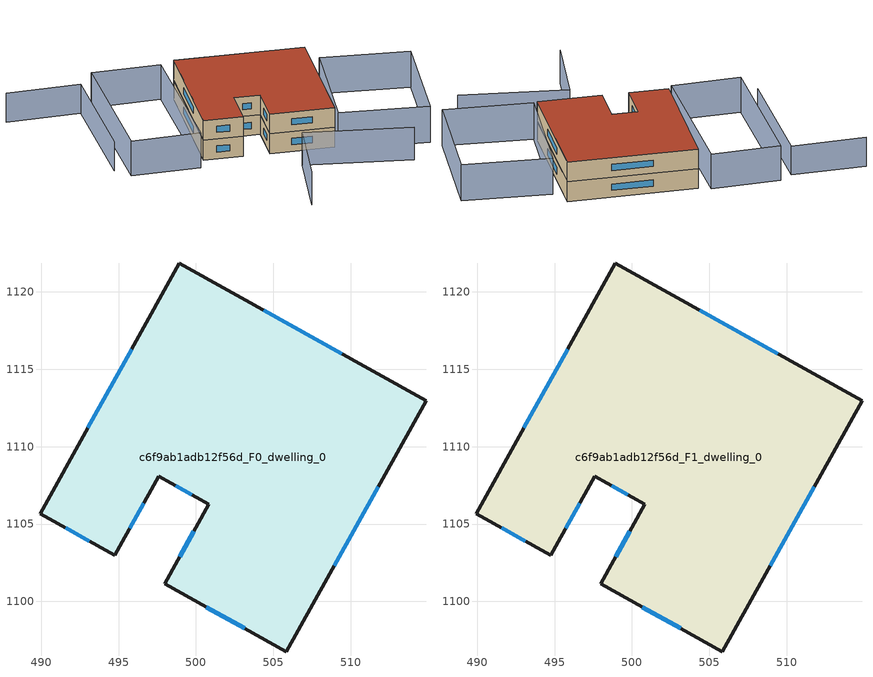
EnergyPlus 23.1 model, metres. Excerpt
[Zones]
c6f9ab1adb12f56d_F0_dwelling_0
 floor ground (EU_floor_Construction): 514.87,1112.98 505.83,1096.75 497.97,1101.13 500.84,1106.28 497.6,1108.09 494.76,1102.97 489.92,1105.67 498.94,1121.85 z0
 wall outside (EU_wall_Construction): 500.84,1106.28 497.97,1101.13 505.83,1096.75 514.87,1112.98 498.94,1121.85 489.92,1105.67 494.76,1102.97 497.6,1108.09 500.84,1106.28 z0:3
 window (EU_Window_Construction): 499.86,1104.52 498.95,1102.89 / 498.71,1107.47 499.73,1106.9 / 495.73,1104.72 496.63,1106.34 / 491.58,1104.75 493.1,1103.9 / 495.85,1116.31 493.01,1111.21 / 509.42,1116.02 504.39,1118.81 / 508.93,1102.3 511.78,1107.42 / 500.66,1099.63 503.14,1098.25 z1.03:1.97
c6f9ab1adb12f56d_F1_dwelling_0
 floor to c6f9ab1adb12f56d_F0_dwelling_0 (EU_floor_Construction): 514.87,1112.98 505.83,1096.75 497.97,1101.13 500.84,1106.28 497.6,1108.09 494.76,1102.97 489.92,1105.67 498.94,1121.85 z3
 wall outside (EU_wall_Construction): 500.84,1106.28 497.97,1101.13 505.83,1096.75 514.87,1112.98 498.94,1121.85 489.92,1105.67 494.76,1102.97 497.6,1108.09 500.84,1106.28 z3:6
 window (EU_Window_Construction): 499.86,1104.52 498.95,1102.89 / 498.71,1107.47 499.73,1106.9 / 495.73,1104.72 496.63,1106.34 / 491.58,1104.75 493.1,1103.9 / 495.85,1116.31 493.01,1111.21 / 509.42,1116.02 504.39,1118.81 / 508.93,1102.3 511.78,1107.42 / 500.66,1099.63 503.14,1098.25 z4.03:4.97
 roof outside (EU_roof_Construction): 505.83,1096.75 514.87,1112.98 498.94,1121.85 489.92,1105.67 494.76,1102.97 497.6,1108.09 500.84,1106.28 497.97,1101.13 z6
shading: 492.04,1085.88 498.94,1095.57 / 498.94,1095.57 511.4,1086.7 z0:5; 505.84,1095.97 514.85,1110.04 / 514.85,1110.04 525.47,1103.24 / 525.47,1103.24 516.46,1089.17 / 516.46,1089.17 505.84,1095.97 z0:5.5; 479.46,1108.61 488.95,1127.51 / 488.95,1127.51 497.67,1123.14 / 497.67,1123.14 488.18,1104.23 / 488.18,1104.23 479.46,1108.61 z0:5.3; 477.44,1131.99 486.82,1127.25 / 486.82,1127.25 478.76,1111.34 z0:4.4
[Building]
EU S2 Campaign: North Axis=0; Terrain=City; Solar Distribution=FullExterior
[Site:Location]
Cape.Town.Intl.AP: Latitude=-33.965; Longitude=18.602; Time Zone=2; Elevation=46
[SizingPeriod:WeatherFileDays]
AnnualSizingPeriod: Begin Month=1; Begin Day of Month=1; End Month=12; End Day of Month=31; Day of Week for Start Day=Monday; Use Weather File Daylight Saving Period=No; Use Weather File Rain and Snow Indicators=No
[MATERIAL]
EU_InternalMass_Material: Roughness=MediumRough; Thickness=0.1; Conductivity=1; Density=1800; Specific Heat=900; Thermal Absorptance=0.9; Solar Absorptance=0.7; Visible Absorptance=0.7
[MATERIAL:NOMASS] Roughness=MediumRough; Thermal Absorptance=0.9; Solar Absorptance=0.7; Visible Absorptance=0.7
Name | Thermal Resistance
EU_wall_NoMass | 0.493876
EU_roof_NoMass | 0.449382
EU_floor_NoMass | 1.25
[WINDOWMATERIAL:SIMPLEGLAZINGSYSTEM]
EU_Window_SimpleGlazing: UFactor=4.4; Solar Heat Gain Coefficient=0.85; Visible Transmittance=0.85
[CONSTRUCTION]
EU_wall_Construction: EU_wall_NoMass
EU_roof_Construction: EU_roof_NoMass
EU_floor_Construction: EU_floor_NoMass
EU_Window_Construction: EU_Window_SimpleGlazing
EU_InternalMass_Construction: EU_InternalMass_Material
[ZONE] Type=1; Multiplier=1; Ceiling Height=autocalculate; Floor Area=autocalculate; Part of Total Floor Area=Yes
Name | Volume
c6f9ab1adb12f56d_F0_dwelling_0 | 950.271
c6f9ab1adb12f56d_F1_dwelling_0 | 950.272
[INTERNALMASS] Construction=EU_InternalMass_Construction; Surface Area=316.757
Name | Zone or ZoneList
c6f9ab1adb12f56d_F0_dwelling_0_EU_InternalMass | c6f9ab1adb12f56d_F0_dwelling_0
c6f9ab1adb12f56d_F1_dwelling_0_EU_InternalMass | c6f9ab1adb12f56d_F1_dwelling_0
[OTHEREQUIPMENT] Fuel Type=Electricity; Design Level Calculation Method=Watts/Area; Power per Zone Floor Area=1; Fraction Latent=0; Fraction Radiant=0; Fraction Lost=0; Carbon Dioxide Generation Rate=0; EndUse Subcategory=EU_Step8_InternalGains
Name | Zone or ZoneList or Space or SpaceList | Schedule
EU_Step8_InternalGain_c6f9ab1adb12f56d_F0_dwelling_0_f000 | c6f9ab1adb12f56d_F0_dwelling_0 | EU_Step8_GainSchedule_c6f9ab1adb12f56d_F0_dwelling_0_f000
EU_Step8_InternalGain_c6f9ab1adb12f56d_F1_dwelling_0_f000 | c6f9ab1adb12f56d_F1_dwelling_0 | EU_Step8_GainSchedule_c6f9ab1adb12f56d_F1_dwelling_0_f000
[ZONEVENTILATION:DESIGNFLOWRATE] Schedule=EU_AlwaysOn; Design Flow Rate Calculation Method=AirChanges/Hour; Air Changes per Hour=0.64; Ventilation Type=Natural; Fan Pressure Rise=0; Fan Total Efficiency=1; Constant Term Coefficient=1; Temperature Term Coefficient=0; Velocity Term Coefficient=0; Velocity Squared Term Coefficient=0; Minimum Indoor Temperature=-100; Maximum Indoor Temperature=100; Delta Temperature=-100; Minimum Outdoor Temperature=-100; Maximum Outdoor Temperature=100; Maximum Wind Speed=40
Name | Zone or ZoneList or Space or SpaceList
EU_ConstantAir_c6f9ab1adb12f56d_F0_dwelling_0 | c6f9ab1adb12f56d_F0_dwelling_0
EU_ConstantAir_c6f9ab1adb12f56d_F1_dwelling_0 | c6f9ab1adb12f56d_F1_dwelling_0
[HVACTEMPLATE:THERMOSTAT] Constant Heating Setpoint=20; Constant Cooling Setpoint=50
EU_HeatOnly_c6f9ab1adb12f56d_F0_dwelling_0; EU_HeatOnly_c6f9ab1adb12f56d_F1_dwelling_0
[HVACTEMPLATE:ZONE:IDEALLOADSAIRSYSTEM] System Availability Schedule=EU_AlwaysOn; Maximum Heating Supply Air Temperature=50; Minimum Cooling Supply Air Temperature=13; Maximum Heating Supply Air Humidity Ratio=0.0156; Minimum Cooling Supply Air Humidity Ratio=0.0077; Heating Limit=NoLimit; Cooling Limit=NoLimit; Heating Availability Schedule=EU_AlwaysOn; Cooling Availability Schedule=EU_CoolingOff; Dehumidification Control Type=ConstantSensibleHeatRatio; Cooling Sensible Heat Ratio=0.7; Dehumidification Setpoint=60; Humidification Control Type=None; Humidification Setpoint=30; Outdoor Air Method=None; Outdoor Air Flow Rate per Person=0.00944; Outdoor Air Flow Rate per Zone Floor Area=0; Outdoor Air Flow Rate per Zone=0; Demand Controlled Ventilation Type=None; Outdoor Air Economizer Type=NoEconomizer; Heat Recovery Type=None; Sensible Heat Recovery Effectiveness=0.7; Latent Heat Recovery Effectiveness=0.65
Name | Template Thermostat
c6f9ab1adb12f56d_F0_dwelling_0 | EU_HeatOnly_c6f9ab1adb12f56d_F0_dwelling_0
c6f9ab1adb12f56d_F1_dwelling_0 | EU_HeatOnly_c6f9ab1adb12f56d_F1_dwelling_0
[SIZING:ZONE] Zone Cooling Design Supply Air Temperature Input Method=SupplyAirTemperature; Zone Cooling Design Supply Air Temperature=13; Zone Heating Design Supply Air Temperature Input Method=SupplyAirTemperature; Zone Heating Design Supply Air Temperature=50; Zone Cooling Design Supply Air Humidity Ratio=0.008; Zone Heating Design Supply Air Humidity Ratio=0.008; Cooling Design Air Flow Method=DesignDay; Cooling Design Air Flow Rate=0; Cooling Minimum Air Flow per Zone Floor Area=0.000762; Cooling Minimum Air Flow=0; Cooling Minimum Air Flow Fraction=0.2; Heating Design Air Flow Method=DesignDay; Heating Design Air Flow Rate=0; Heating Maximum Air Flow per Zone Floor Area=0.002032; Heating Maximum Air Flow=0.141576; Heating Maximum Air Flow Fraction=0.3; Account for Dedicated Outdoor Air System=No; Dedicated Outdoor Air System Control Strategy=NeutralSupplyAir; Dedicated Outdoor Air Low Setpoint Temperature for Design=autosize; Dedicated Outdoor Air High Setpoint Temperature for Design=autosize; Zone Load Sizing Method=Sensible Load Only No Latent Load; Zone Latent Cooling Design Supply Air Humidity Ratio Input Method=HumidityRatioDifference; Zone Cooling Design Supply Air Humidity Ratio Difference=0.005; Zone Latent Heating Design Supply Air Humidity Ratio Input Method=HumidityRatioDifference; Zone Humidification Design Supply Air Humidity Ratio Difference=0.005
c6f9ab1adb12f56d_F0_dwelling_0; c6f9ab1adb12f56d_F1_dwelling_0
[SCHEDULE:CONSTANT]
Name | Hourly Value
EU_AlwaysOn | 1
EU_CoolingOff | 0
[SCHEDULE:FILE] Column Number=1; Rows to Skip at Top=0; Number of Hours of Data=8760; Column Separator=Comma; Interpolate to Timestep=No; Minutes per Item=60; Adjust Schedule for Daylight Savings=Yes
Name | File
EU_Step8_GainSchedule_c6f9ab1adb12f56d_F0_dwelling_0_f000 | ../../schedules/c6f9ab1adb12f56d/c6f9ab1adb12f56d_F0_dwelling_0_f000_gain.csv
EU_Step8_GainSchedule_c6f9ab1adb12f56d_F1_dwelling_0_f000 | ../../schedules/c6f9ab1adb12f56d/c6f9ab1adb12f56d_F1_dwelling_0_f000_gain.csv
